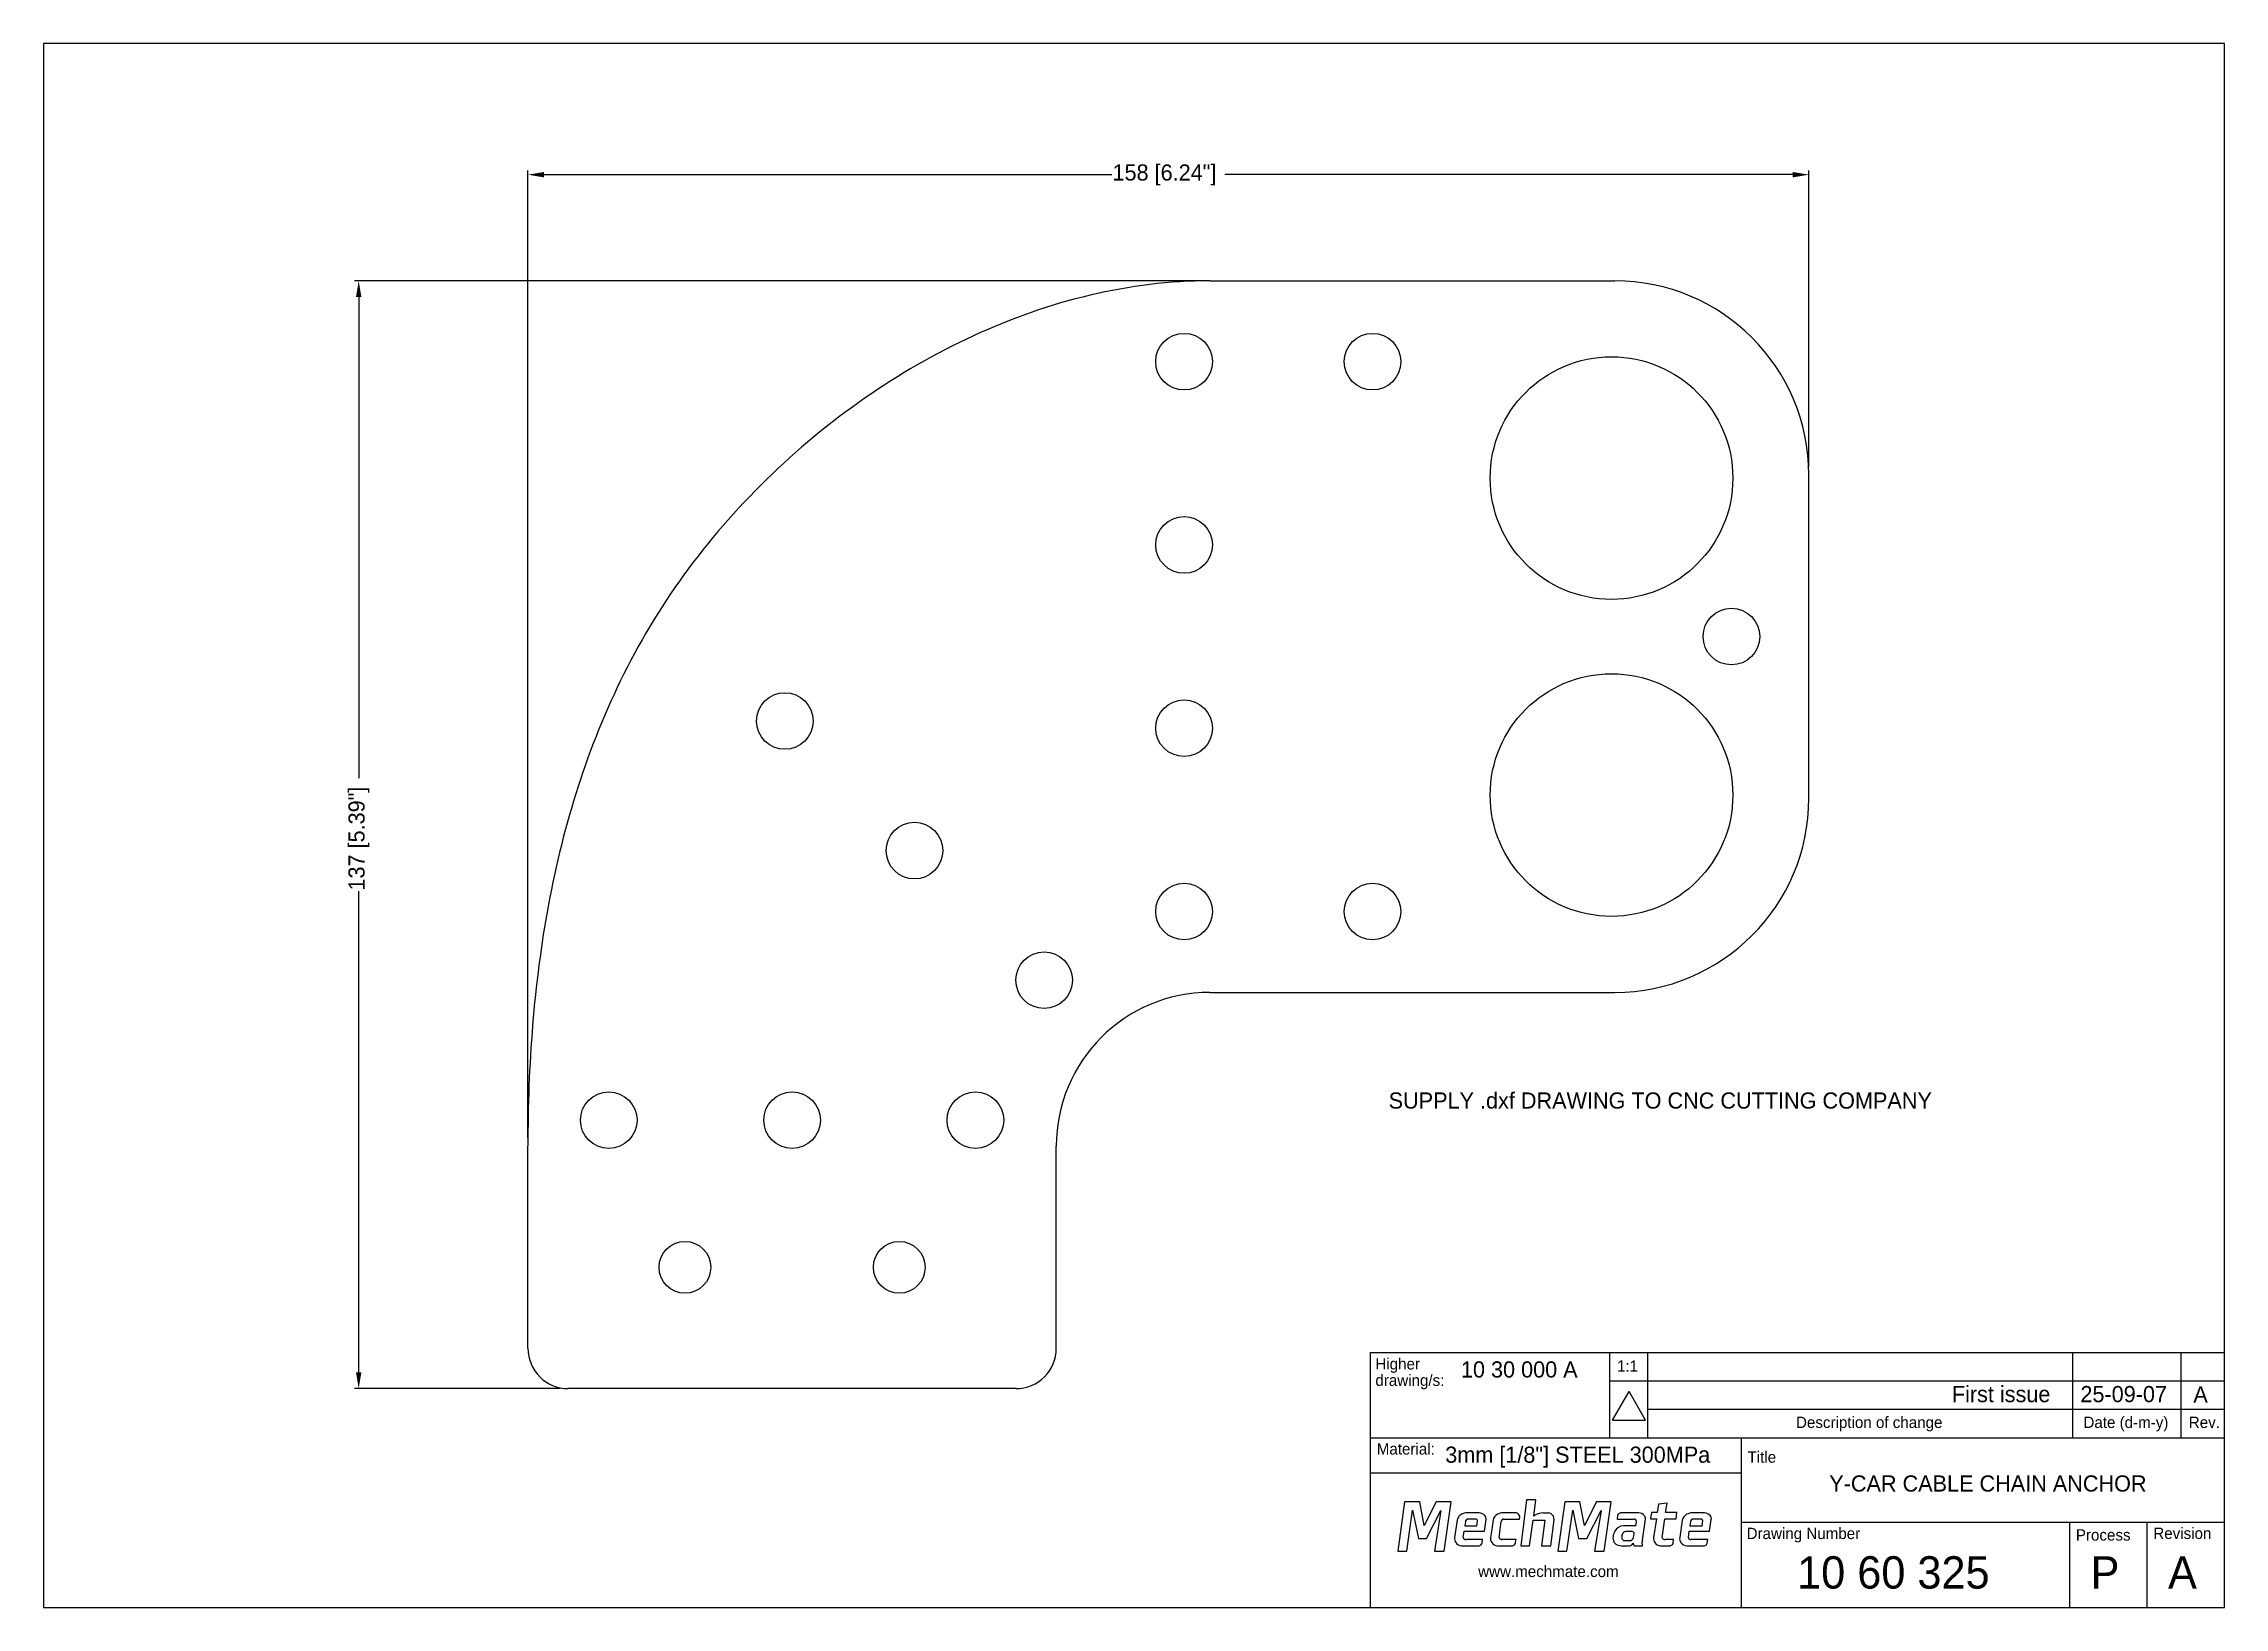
# Model space of a CAD drawing. Extents: x 297 to 567, y 3672 to 3865.
import ezdxf
from ezdxf.enums import TextEntityAlignment as Align

# ---------------------------------------------------------------- set-up
doc = ezdxf.new("R2010")
doc.units = 0
doc.header["$LTSCALE"] = 10
doc.layers.get('DEFPOINTS').update_dxf_attribs({"linetype": 'CONTINUOUS'})
for name, color, linetype in [('01_FRAME', 4, 'CONTINUOUS'), ('10_OUTLINE', 2, 'CONTINUOUS'), ('50_DIMENSIONS', 7, 'CONTINUOUS'), ('62_TEXT', 7, 'CONTINUOUS')]:
    doc.layers.add(name, color=color, linetype=linetype)
doc.styles.add('MECHTRONICS', font='txt', dxfattribs={"height": 2})
doc.dimstyles.get("Standard").update_dxf_attribs({"dimtxt": 0.18, "dimasz": 0.18, "dimexe": 0.18, "dimexo": 0.0625, "dimgap": 0.09, "dimtad": 0, "dimtih": 1, "dimtoh": 1, "dimzin": 0, "dimcen": 0.09, "dimazin": 3, "dimtfac": 1, "dimtofl": 0, "dimtmove": 0, "dimatfit": 3})

# ---------------------------------------------------------------- blocks, each defined once
blk = doc.blocks.new('*U3')
at = {"layer": '50_DIMENSIONS', "color": 0, "style": 'MECHTRONICS'}
blk.add_text('158 [6.24"]', height=2, dxfattribs=at).set_placement((429.36, 3848.08))
blk = doc.blocks.new('*D1')
at = {"layer": '50_DIMENSIONS', "color": 7}
for p, q in [((357.08, 3729.69), (357.08, 3849.31)), ((359.08, 3848.81), (429.27, 3848.81)), ((513.46, 3848.81), (443.26, 3848.81)), ((515.46, 3812.69), (515.46, 3849.31))]:
    blk.add_line(p, q, dxfattribs=at)
for points in [[(359.08, 3849.14), (359.08, 3848.47), (357.08, 3848.81)], [(513.46, 3849.14), (513.46, 3848.47), (515.46, 3848.81)]]:
    blk.add_solid(points, dxfattribs=at)
at = {"layer": 'DEFPOINTS', "color": 0}
for p in [(515.46, 3848.81), (515.46, 3811.69), (357.08, 3728.69)]:
    blk.add_point(p, dxfattribs=at)
at = {"layer": '50_DIMENSIONS'}
blk.add_blockref('*U3', (0, 0), dxfattribs=at)
blk = doc.blocks.new('*U4')
at = {"layer": '50_DIMENSIONS', "color": 0, "style": 'MECHTRONICS'}
blk.add_text('137 [5.39"]', height=2, rotation=90, dxfattribs=at).set_placement((336.89, 3760.28))
blk = doc.blocks.new('*D2')
at = {"layer": '50_DIMENSIONS', "color": 7}
for p, q in [((440.41, 3835.69), (335.66, 3835.69)), ((336.16, 3833.69), (336.16, 3774.18)), ((336.16, 3700.69), (336.16, 3760.19)), ((361.08, 3698.69), (335.66, 3698.69))]:
    blk.add_line(p, q, dxfattribs=at)
for points in [[(335.83, 3833.69), (336.49, 3833.69), (336.16, 3835.69)], [(335.83, 3700.69), (336.49, 3700.69), (336.16, 3698.69)]]:
    blk.add_solid(points, dxfattribs=at)
at = {"layer": 'DEFPOINTS', "color": 0}
for p in [(336.16, 3835.69), (441.41, 3835.69), (362.08, 3698.69)]:
    blk.add_point(p, dxfattribs=at)
at = {"layer": '50_DIMENSIONS'}
blk.add_blockref('*U4', (0, 0), dxfattribs=at)

msp = doc.modelspace()

# ---------------------------------------------------------------- linework, layer by layer
at = {"layer": '01_FRAME', "color": 4}
for p, q in [((297.202, 3865.017), (297.202, 3671.631)), ((566.835, 3865.017), (297.202, 3865.017)), ((566.835, 3671.631), (566.835, 3865.017)), ((461.259, 3671.631), (461.259, 3703.157)), ((461.259, 3703.157), (490.839, 3703.157)), ((490.839, 3692.611), (490.839, 3703.157)), ((461.259, 3692.611), (490.839, 3692.611)), ((490.839, 3692.611), (566.835, 3692.611)), ((507.102, 3692.611), (507.102, 3671.631)), ((461.259, 3688.265), (507.102, 3688.265)), ((507.102, 3682.168), (566.835, 3682.168)), ((297.202, 3671.631), (566.835, 3671.631))]:
    msp.add_line(p, q, dxfattribs=at)
at = {"layer": '01_FRAME', "color": 8}
for p, q in [((490.839, 3703.157), (566.835, 3703.157)), ((495.563, 3692.611), (495.563, 3703.199)), ((548.107, 3692.611), (548.107, 3703.19)), ((561.499, 3692.611), (561.499, 3703.19)), ((490.839, 3699.645), (566.835, 3699.645)), ((495.563, 3696.132), (566.835, 3696.132)), ((547.691, 3682.168), (547.691, 3671.631)), ((557.263, 3682.168), (557.263, 3671.631))]:
    msp.add_line(p, q, dxfattribs=at)
at = {"layer": '01_FRAME', "color": 7}
for p, q in [((491.182, 3694.799), (493.226, 3698.34)), ((495.269, 3694.799), (493.226, 3698.34)), ((491.182, 3694.799), (495.269, 3694.799)), ((465.484, 3684.675), (464.621, 3678.572)), ((467.359, 3684.675), (465.484, 3684.675)), ((465.744, 3678.572), (466.466, 3683.654)), ((466.466, 3683.654), (467.176, 3680.155)), ((467.913, 3681.76), (467.359, 3684.675)), ((469.388, 3684.675), (467.913, 3681.76)), ((468.196, 3680.155), (469.972, 3683.631)), ((469.972, 3683.631), (469.178, 3678.572)), ((471.236, 3684.675), (469.388, 3684.675)), ((470.362, 3678.572), (471.236, 3684.675)), ((474.712, 3683.322), (473.222, 3683.322)), ((479.184, 3683.322), (477.662, 3683.322)), ((480.545, 3684.934), (479.834, 3679.23)), ((481.71, 3684.934), (480.545, 3684.934)), ((481.467, 3682.892), (481.71, 3684.934)), ((482.636, 3683.322), (483.274, 3683.322)), ((485.281, 3684.675), (484.418, 3678.572)), ((487.157, 3684.675), (485.281, 3684.675)), ((485.541, 3678.572), (486.263, 3683.654)), ((486.263, 3683.654), (486.973, 3680.155)), ((487.711, 3681.76), (487.157, 3684.675)), ((489.185, 3684.675), (487.711, 3681.76)), ((487.993, 3680.155), (489.769, 3683.631)), ((489.769, 3683.631), (488.975, 3678.572)), ((491.034, 3684.675), (489.185, 3684.675)), ((490.159, 3678.572), (491.034, 3684.675)), ((494.415, 3683.336), (492.29, 3683.336)), ((495.992, 3683.351), (495.859, 3682.597)), ((496.721, 3683.351), (495.992, 3683.351)), ((496.884, 3684.401), (496.721, 3683.351)), ((497.92, 3684.519), (496.884, 3684.401)), ((497.751, 3683.351), (497.92, 3684.519)), ((499.135, 3683.351), (497.751, 3683.351)), ((499.043, 3682.597), (499.135, 3683.351)), ((502.55, 3683.322), (501.059, 3683.322)), ((471.976, 3682.415), (471.653, 3680.293)), ((472.723, 3680.27), (472.822, 3681.062)), ((472.822, 3681.062), (475.344, 3681.062)), ((472.989, 3682.259), (472.925, 3681.723)), ((472.925, 3681.723), (474.417, 3681.723)), ((474.234, 3682.549), (473.282, 3682.549)), ((474.417, 3681.723), (474.499, 3682.323)), ((475.344, 3681.062), (475.561, 3682.513)), ((475.344, 3681.062), (475.344, 3681.062)), ((476.17, 3680.754), (476.093, 3680.293)), ((476.416, 3682.415), (476.17, 3680.754)), ((477.162, 3680.27), (477.431, 3682.261)), ((477.723, 3682.553), (479.662, 3682.553)), ((479.662, 3682.553), (479.705, 3682.819)), ((480.924, 3679.23), (481.373, 3682.413)), ((481.373, 3682.413), (482.819, 3682.413)), ((482.819, 3682.413), (482.417, 3679.23)), ((483.554, 3679.23), (483.961, 3682.447)), ((491.813, 3682.998), (491.767, 3682.552)), ((491.767, 3682.552), (493.845, 3682.552)), ((494.028, 3681.706), (492.551, 3681.706)), ((493.632, 3680.996), (492.845, 3680.996)), ((493.782, 3680.277), (493.872, 3680.77)), ((494.104, 3682.26), (494.028, 3681.706)), ((494.11, 3682.326), (494.104, 3682.26)), ((494.872, 3679.954), (495.263, 3682.527)), ((495.859, 3682.597), (496.613, 3682.597)), ((496.613, 3682.597), (496.259, 3680.291)), ((497.328, 3680.268), (497.659, 3682.597)), ((497.659, 3682.597), (499.043, 3682.597)), ((499.814, 3682.415), (499.491, 3680.293)), ((500.561, 3680.27), (500.66, 3681.062)), ((500.66, 3681.062), (503.182, 3681.062)), ((500.827, 3682.259), (500.763, 3681.723)), ((500.763, 3681.723), (502.254, 3681.723)), ((502.071, 3682.549), (501.12, 3682.549)), ((502.254, 3681.723), (502.337, 3682.323)), ((503.182, 3681.062), (503.398, 3682.513)), ((503.182, 3681.062), (503.182, 3681.062)), ((464.621, 3678.572), (465.744, 3678.572)), ((467.176, 3680.155), (468.196, 3680.155)), ((469.178, 3678.572), (470.362, 3678.572)), ((472.53, 3679.247), (474.597, 3679.247)), ((475.114, 3680.032), (473.068, 3680.032)), ((475.068, 3679.586), (475.114, 3680.032)), ((476.97, 3679.247), (477.769, 3679.247)), ((477.769, 3680.032), (477.507, 3680.032)), ((479.253, 3680.032), (477.769, 3680.032)), ((477.769, 3679.247), (478.729, 3679.247)), ((479.2, 3679.586), (479.246, 3679.986)), ((479.246, 3679.986), (479.253, 3680.032)), ((479.834, 3679.23), (480.924, 3679.23)), ((479.834, 3679.23), (479.834, 3679.23)), ((482.417, 3679.23), (483.554, 3679.23)), ((484.418, 3678.572), (485.541, 3678.572)), ((486.973, 3680.155), (487.993, 3680.155)), ((488.975, 3678.572), (490.159, 3678.572)), ((492.259, 3679.246), (493.243, 3679.246)), ((492.643, 3679.905), (493.384, 3679.89)), ((493.843, 3679.261), (494.904, 3679.261)), ((494.904, 3679.261), (494.864, 3679.716)), ((497.136, 3679.245), (498.203, 3679.245)), ((497.136, 3679.245), (497.213, 3679.245)), ((498.72, 3680.029), (497.673, 3680.029)), ((498.674, 3679.584), (498.72, 3680.029)), ((500.367, 3679.247), (502.434, 3679.247)), ((502.951, 3680.032), (500.906, 3680.032)), ((502.905, 3679.586), (502.951, 3680.032))]:
    msp.add_line(p, q, dxfattribs=at)
for centre, radius, start, end in [((473.276, 3681.605), 1.719, 91.80945, 116.43431), ((474.613, 3682.22), 1.106, 44.53258, 84.85299), ((477.716, 3681.605), 1.719, 91.80945, 116.43431), ((479.199, 3682.801), 0.522, 29.01714, 91.67004), ((482.714, 3681.035), 2.288, 91.93371, 118.12841), ((483.284, 3682.807), 0.515, 57.03057, 91.05842), ((483.088, 3682.506), 0.874, 356.16226, 57.03057), ((492.15, 3682.943), 0.342, 130.98421, 170.70616), ((492.288, 3682.784), 0.552, 89.86228, 130.98421), ((494.316, 3682.234), 1.106, 44.53258, 84.85299), ((501.114, 3681.605), 1.719, 91.80945, 116.43431), ((502.451, 3682.22), 1.106, 44.53258, 84.85299), ((472.95, 3682.26), 0.986, 116.43431, 170.97375), ((473.342, 3682.209), 0.356, 129.97887, 171.82155), ((473.291, 3682.282), 0.267, 91.82976, 131.7115), ((474.247, 3682.275), 0.274, 41.69426, 92.74167), ((474.31, 3682.331), 0.19, 357.49651, 41.69426), ((474.993, 3682.594), 0.573, 351.79615, 44.53258), ((477.39, 3682.26), 0.986, 116.43431, 170.97375), ((477.783, 3682.213), 0.356, 129.97887, 171.82155), ((477.732, 3682.287), 0.267, 91.82976, 131.7115), ((479.3, 3682.856), 0.407, 354.75279, 29.01714), ((481.838, 3682.674), 0.431, 118.12841, 149.55028), ((493.097, 3680.144), 1.864, 150.30133, 172.84077), ((492.578, 3680.44), 1.267, 91.21139, 150.30133), ((493.44, 3680.294), 1.113, 164.78825, 186.82015), ((488.722, 3681.648), 3.796, 343.74206, 345.59023), ((492.754, 3680.599), 0.371, 126.79742, 163.58375), ((492.839, 3680.478), 0.519, 89.35534, 126.25018), ((493.619, 3680.723), 0.274, 41.69426, 92.74167), ((493.682, 3680.779), 0.19, 357.49651, 41.69426), ((493.858, 3682.278), 0.274, 41.69426, 92.74167), ((493.921, 3682.334), 0.19, 357.49651, 41.69426), ((494.696, 3682.608), 0.573, 351.79615, 44.53258), ((500.788, 3682.26), 0.986, 116.43431, 170.97375), ((501.179, 3682.209), 0.356, 129.97887, 171.82155), ((501.128, 3682.282), 0.267, 91.82976, 131.7115), ((502.084, 3682.275), 0.274, 41.69426, 92.74167), ((502.147, 3682.331), 0.19, 357.49651, 41.69426), ((502.831, 3682.594), 0.573, 351.79615, 44.53258), ((472.6, 3680.172), 0.954, 172.72156, 213.37814), ((472.545, 3680.136), 0.889, 213.37814, 269.02243), ((472.929, 3680.272), 0.206, 180.44368, 242.05495), ((473.066, 3680.53), 0.498, 242.05495, 270.25019), ((474.594, 3679.804), 0.556, 269.68812, 309.8516), ((474.735, 3679.635), 0.336, 309.8516, 351.61013), ((477.04, 3680.172), 0.954, 172.72156, 213.37814), ((476.985, 3680.136), 0.889, 213.37814, 269.02243), ((477.368, 3680.272), 0.206, 180.44368, 242.05495), ((477.505, 3680.53), 0.498, 242.05495, 270.25019), ((478.726, 3679.804), 0.556, 269.68812, 309.8516), ((478.867, 3679.635), 0.336, 309.8516, 351.61013), ((492.404, 3680.231), 1.166, 172.84077, 205.63065), ((491.925, 3680.001), 0.635, 205.63065, 237.51102), ((492.345, 3680.66), 1.417, 237.51102, 266.51006), ((492.593, 3680.185), 0.26, 185.1713, 236.50138), ((492.665, 3680.293), 0.389, 236.50138, 266.8299), ((493.116, 3679.959), 0.724, 280.14162, 328.8639), ((493.308, 3680.351), 0.467, 279.45656, 324.9294), ((493.162, 3680.453), 0.645, 324.9294, 344.11882), ((494.787, 3679.756), 1.066, 189.25185, 207.62546), ((495.86, 3679.804), 1, 171.34562, 185.04353), ((497.206, 3680.17), 0.954, 172.72156, 213.37814), ((497.151, 3680.134), 0.889, 213.37814, 269.02243), ((497.534, 3680.269), 0.206, 180.44368, 242.05495), ((497.671, 3680.528), 0.498, 242.05495, 270.25019), ((498.2, 3679.802), 0.556, 269.68812, 309.8516), ((498.341, 3679.633), 0.336, 309.8516, 351.61013), ((500.437, 3680.172), 0.954, 172.72156, 213.37814), ((500.383, 3680.136), 0.889, 213.37814, 269.02243), ((500.766, 3680.272), 0.206, 180.44368, 242.05495), ((500.903, 3680.53), 0.498, 242.05495, 270.25019), ((502.431, 3679.804), 0.556, 269.68812, 309.8516), ((502.572, 3679.635), 0.336, 309.8516, 351.61013)]:
    msp.add_arc(centre, radius, start, end, dxfattribs=at)
at = {"layer": '10_OUTLINE', "color": 2}
for p, q in [((441.409, 3835.685), (491.458, 3835.685)), ((515.458, 3771.685), (515.458, 3811.685)), ((441.409, 3747.685), (491.458, 3747.685)), ((357.075, 3703.685), (357.075, 3728.685)), ((422.409, 3703.685), (422.409, 3728.685)), ((417.409, 3698.685), (362.075, 3698.685))]:
    msp.add_line(p, q, dxfattribs=at)
msp.add_polyline3d([(441.409, 3835.69, 0), (440.48, 3835.68, 0), (439.552, 3835.66, 0), (438.623, 3835.62, 0), (437.694, 3835.57, 0), (436.765, 3835.51, 0), (435.837, 3835.43, 0), (434.909, 3835.34, 0), (433.981, 3835.23, 0), (433.054, 3835.11, 0), (432.128, 3834.98, 0), (431.203, 3834.83, 0), (430.278, 3834.67, 0), (429.355, 3834.5, 0), (428.433, 3834.31, 0), (427.512, 3834.12, 0), (426.593, 3833.9, 0), (425.675, 3833.68, 0), (424.759, 3833.44, 0), (423.845, 3833.2, 0), (422.932, 3832.94, 0), (422.022, 3832.66, 0), (421.114, 3832.38, 0), (420.208, 3832.08, 0), (419.305, 3831.77, 0), (418.404, 3831.45, 0), (417.506, 3831.12, 0), (416.611, 3830.77, 0), (415.719, 3830.42, 0), (414.829, 3830.05, 0), (413.943, 3829.68, 0), (413.06, 3829.29, 0), (412.181, 3828.89, 0), (411.305, 3828.48, 0), (410.433, 3828.06, 0), (409.565, 3827.63, 0), (408.7, 3827.19, 0), (407.84, 3826.74, 0), (406.983, 3826.27, 0), (406.131, 3825.8, 0), (405.283, 3825.32, 0), (404.44, 3824.83, 0), (403.602, 3824.33, 0), (402.768, 3823.82, 0), (401.939, 3823.3, 0), (401.115, 3822.77, 0), (400.296, 3822.23, 0), (399.483, 3821.68, 0), (398.675, 3821.13, 0), (397.872, 3820.56, 0), (397.075, 3819.99, 0), (396.283, 3819.41, 0), (395.498, 3818.82, 0), (394.718, 3818.22, 0), (393.945, 3817.61, 0), (393.178, 3816.99, 0), (392.417, 3816.37, 0), (391.663, 3815.74, 0), (390.915, 3815.1, 0), (390.174, 3814.45, 0), (389.44, 3813.8, 0), (388.713, 3813.14, 0), (387.992, 3812.47, 0), (387.28, 3811.79, 0), (386.574, 3811.11, 0), (385.876, 3810.42, 0), (385.185, 3809.72, 0), (384.502, 3809.02, 0), (383.827, 3808.31, 0), (383.16, 3807.59, 0), (382.501, 3806.87, 0), (381.85, 3806.14, 0), (381.207, 3805.41, 0), (380.573, 3804.67, 0), (379.948, 3803.92, 0), (379.331, 3803.17, 0), (378.722, 3802.41, 0), (378.123, 3801.65, 0), (377.533, 3800.88, 0), (376.952, 3800.1, 0), (376.38, 3799.32, 0), (375.818, 3798.54, 0), (375.265, 3797.75, 0), (374.722, 3796.96, 0), (374.188, 3796.16, 0), (373.665, 3795.36, 0), (373.151, 3794.55, 0), (372.647, 3793.74, 0), (372.153, 3792.92, 0), (371.668, 3792.1, 0), (371.193, 3791.28, 0), (370.728, 3790.45, 0), (370.272, 3789.61, 0), (369.825, 3788.78, 0), (369.387, 3787.94, 0), (368.959, 3787.09, 0), (368.539, 3786.25, 0), (368.129, 3785.39, 0), (367.728, 3784.54, 0), (367.335, 3783.68, 0), (366.951, 3782.82, 0), (366.576, 3781.95, 0), (366.21, 3781.09, 0), (365.852, 3780.22, 0), (365.502, 3779.34, 0), (365.161, 3778.46, 0), (364.829, 3777.58, 0), (364.504, 3776.7, 0), (364.188, 3775.81, 0), (363.879, 3774.92, 0), (363.579, 3774.03, 0), (363.287, 3773.14, 0), (363.002, 3772.24, 0), (362.726, 3771.34, 0), (362.457, 3770.44, 0), (362.195, 3769.54, 0), (361.942, 3768.63, 0), (361.695, 3767.73, 0), (361.456, 3766.82, 0), (361.225, 3765.9, 0), (361, 3764.99, 0), (360.783, 3764.07, 0), (360.573, 3763.16, 0), (360.37, 3762.24, 0), (360.174, 3761.32, 0), (359.984, 3760.4, 0), (359.802, 3759.47, 0), (359.626, 3758.55, 0), (359.457, 3757.62, 0), (359.294, 3756.69, 0), (359.138, 3755.77, 0), (358.988, 3754.84, 0), (358.844, 3753.91, 0), (358.707, 3752.97, 0), (358.576, 3752.04, 0), (358.451, 3751.11, 0), (358.332, 3750.18, 0), (358.219, 3749.24, 0), (358.111, 3748.31, 0), (358.01, 3747.37, 0), (357.914, 3746.44, 0), (357.824, 3745.5, 0), (357.739, 3744.56, 0), (357.66, 3743.63, 0), (357.587, 3742.69, 0), (357.518, 3741.75, 0), (357.455, 3740.82, 0), (357.397, 3739.88, 0), (357.344, 3738.95, 0), (357.296, 3738.01, 0), (357.253, 3737.07, 0), (357.215, 3736.14, 0), (357.182, 3735.21, 0), (357.153, 3734.27, 0), (357.129, 3733.34, 0), (357.109, 3732.41, 0), (357.094, 3731.47, 0), (357.084, 3730.54, 0), (357.077, 3729.61, 0), (357.075, 3728.69, 0)], dxfattribs=at)
for centre, radius in [((438.209, 3825.685), 3.5), ((461.509, 3825.685), 3.5), ((491.058, 3811.285), 15), ((438.209, 3803.018), 3.5), ((505.883, 3791.685), 3.5), ((491.058, 3772.085), 15), ((388.847, 3781.247), 3.5), ((438.209, 3780.352), 3.5), ((404.875, 3765.219), 3.5), ((438.209, 3757.685), 3.5), ((461.509, 3757.685), 3.5), ((420.902, 3749.191), 3.5), ((367.075, 3731.885), 3.5), ((389.742, 3731.885), 3.5), ((412.409, 3731.885), 3.5), ((376.492, 3713.685), 3.2), ((402.992, 3713.685), 3.2)]:
    msp.add_circle(centre, radius, dxfattribs=at)
for centre, radius, start, end in [((491.458, 3811.685), 24, 0, 90), ((491.458, 3771.685), 24, 270, 0), ((441.409, 3728.685), 19, 90, 180), ((362.075, 3703.685), 5, 180, 270), ((417.409, 3703.685), 5, 270, 0)]:
    msp.add_arc(centre, radius, start, end, dxfattribs=at)

# ---------------------------------------------------------------- texts
at = {"layer": '01_FRAME', "color": 8, "style": 'MECHTRONICS'}
for s, p in [('Higher', (461.864, 3701.051)), ('1:1', (491.741, 3700.778)), ('drawing/s:', (461.864, 3699.023)), ('Description of change', (513.869, 3693.818)), ('Date (d-m-y)', (549.409, 3693.818)), ('Rev.', (562.436, 3693.818)), ('Material:', (462.033, 3690.536)), ('Title', (507.876, 3689.521)), ('Drawing Number', (507.762, 3680.08)), ('Process', (548.474, 3679.893)), ('Revision', (558.046, 3680.095)), ('www.mechmate.com', (474.572, 3675.384))]:
    msp.add_text(s, height=1.4, dxfattribs=at).set_placement(p)
at = {"layer": '01_FRAME', "color": 7, "style": 'MECHTRONICS'}
for s, p in [('First issue', (533.138, 3697.009)), ('A', (562.999, 3696.962))]:
    msp.add_text(s, height=2, dxfattribs=at).set_placement(p)
at = {"layer": '62_TEXT', "color": 7, "style": 'MECHTRONICS'}
msp.add_text('SUPPLY .dxf DRAWING TO CNC CUTTING COMPANY', height=2, dxfattribs=at).set_placement((463.503, 3733.314))
at = {"layer": '62_TEXT', "style": 'MECHTRONICS'}
for s, height, p in [('10 30 000 A', 2, (472.442, 3700.056)), ('25-09-07', 2, (549.034, 3697.009)), ('3mm [1/8"] STEEL 300MPa', 2, (470.502, 3689.518)), ('10 60 325', 4, (514.009, 3673.957)), ('P', 4, (550.295, 3673.957)), ('A', 4, (559.867, 3673.957))]:
    msp.add_text(s, height=height, dxfattribs=at).set_placement(p)
msp.add_text('Y-CAR CABLE CHAIN ANCHOR', height=2, dxfattribs=at).set_placement((537.597, 3685.955), align=Align.CENTER)

# ---------------------------------------------------------------- dimensions: what is measured, and where the dimension line sits
at = {"layer": '50_DIMENSIONS'}
dim = msp.add_linear_dim(base=(515.458, 3848.807), p1=(357.075, 3728.685), p2=(515.458, 3811.685), dimstyle='Standard', dxfattribs=at)
dim.commit()
dim.dimension.update_dxf_attribs({"geometry": '*D1', "text_midpoint": (436.267, 3848.807)})
dim = msp.add_linear_dim(base=(336.16, 3835.685), p1=(362.075, 3698.685), p2=(441.409, 3835.685), angle=90, dimstyle='Standard', dxfattribs=at)
dim.commit()
dim.dimension.update_dxf_attribs({"geometry": '*D2', "text_midpoint": (336.16, 3767.185)})

doc.saveas('drawing.dxf')
